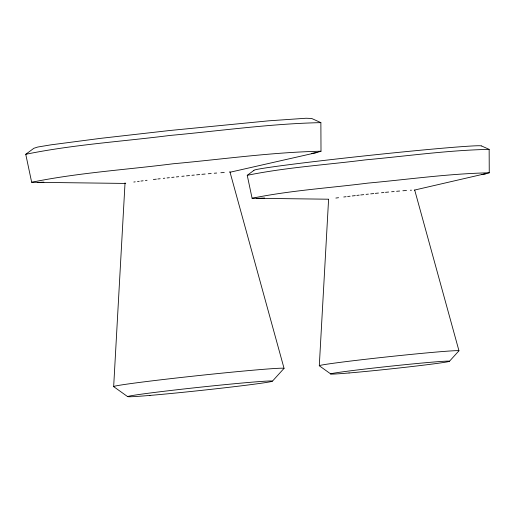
<?xml version="1.0" encoding="UTF-8"?>
<svg xmlns="http://www.w3.org/2000/svg" width="515" height="515" viewBox="0 0 515 515"><rect width="100%" height="100%" fill="white"/><g stroke="black" fill="none" stroke-linecap="round" stroke-linejoin="round"><path stroke-width="0.77" d="M125.042 182.825L113.661 386.636L127.656 396.64M328.589 199.331L319.294 365.766L330.765 373.967M272.493 381.1L284.055 368.354L229.864 171.579M449.486 361.234L458.968 350.786L414.71 190.093M125.718 183.437L31.666 182.265L25.75 154.294L33.887 148.269L37.788 147.026L50.895 144.85L100.56 138.361L169.57 130.527L268.714 120.825L306.09 118.244L311.652 118.469L320.877 122.634L321.006 151.223L316.937 152.517L229.883 172.268M328.622 199.208L252.086 198.249L247.239 175.325L253.908 170.388M25.75 154.294C73.182 144.593 121.894 141.554 169.918 135.451C220.175 130.887 270.401 123.677 320.877 122.634M31.666 182.265C78.171 172.75 125.924 169.77 173.008 163.783C222.274 159.315 271.521 152.247 321.006 151.223M247.239 175.325C286.115 167.375 326.047 164.877 365.412 159.875C406.605 156.135 447.773 150.232 489.147 149.376L489.25 172.808L414.324 190.112M252.086 198.249C290.203 190.453 329.349 188.007 367.942 183.102C408.324 179.439 448.687 173.645 489.25 172.808M311.627 153.399L316.937 152.517M481.441 174.611L485.915 173.87M37.453 182.503L43.878 182.149M256.837 198.442L264.652 198.018M481.583 145.964L489.147 149.376M113.725 386.623A85.632 1.944 -6.1 0 1 202.698 375.132A85.632 1.944 -6.1 0 1 283.488 368.669M133.816 182.04A50.888 1.152 -6.1 0 1 135.207 181.84M137.518 181.518A50.888 1.152 -6.1 0 1 139.192 181.293M140.956 181.061A50.888 1.152 -6.1 0 1 143.119 180.784M145.423 180.488A50.888 1.152 -6.1 0 1 147.033 180.289M153.367 179.516A50.888 1.152 -6.1 0 1 156.328 179.168M157.854 178.988A50.888 1.152 -6.1 0 1 160.171 178.724M163.3 178.364A50.888 1.152 -6.1 0 1 164.794 178.196M167.066 177.939A50.888 1.152 -6.1 0 1 169.377 177.681M171.707 177.424A50.888 1.152 -6.1 0 1 174.044 177.173M176.368 176.922A50.888 1.152 -6.1 0 1 178.692 176.671M181.821 176.342A50.888 1.152 -6.1 0 1 184.164 176.098M186.488 175.86A50.888 1.152 -6.1 0 1 189.533 175.551M191.921 175.306A50.888 1.152 -6.1 0 1 194.297 175.074M196.64 174.843A50.888 1.152 -6.1 0 1 199.678 174.546M201.88 174.34A50.888 1.152 -6.1 0 1 205.125 174.038M208.247 173.755A50.888 1.152 -6.1 0 1 211.182 173.497M214.253 173.233A50.888 1.152 -6.1 0 1 216.661 173.04M220.838 172.731A50.888 1.152 -6.1 0 1 224.263 172.519M319.351 365.759A70.188 1.59 -6.1 0 1 387.718 356.824A70.188 1.59 -6.1 0 1 458.91 350.786M335.877 198.063A41.715 0.946 -6.1 0 1 338.555 197.683M343.775 196.994A41.715 0.946 -6.1 0 1 346.048 196.704M347.631 196.511A41.715 0.946 -6.1 0 1 350.091 196.209M352.254 195.951A41.715 0.946 -6.1 0 1 355.279 195.597M356.831 195.417A41.715 0.946 -6.1 0 1 359.193 195.146M360.725 194.973A41.715 0.946 -6.1 0 1 363.745 194.631M366.056 194.374A41.715 0.946 -6.1 0 1 368.38 194.123M370.697 193.872A41.715 0.946 -6.1 0 1 373.793 193.543M375.351 193.376A41.715 0.946 -6.1 0 1 378.448 193.054M381.486 192.745A41.715 0.946 -6.1 0 1 383.894 192.501M385.49 192.346A41.715 0.946 -6.1 0 1 388.619 192.037M391.606 191.754A41.715 0.946 -6.1 0 1 394.149 191.516M396.595 191.297A41.715 0.946 -6.1 0 1 399.646 191.026M402.865 190.762A41.715 0.946 -6.1 0 1 406.509 190.479M410.339 190.247A41.715 0.946 -6.1 0 1 411.491 190.202M253.998 170.375A114.414 2.594 -6.1 0 1 365.444 155.807A114.414 2.594 -6.1 0 1 481.493 145.97M149.974 395.417A72.789 1.654 -6.1 0 0 270.356 381.757A72.789 1.654 -6.1 0 0 179.889 389.43A72.789 1.654 -6.1 0 0 149.974 395.417M349.061 372.969A59.663 1.352 -6.1 0 0 447.735 361.768A59.663 1.352 -6.1 0 0 373.581 368.058A59.663 1.352 -6.1 0 0 349.061 372.969"/></g></svg>
